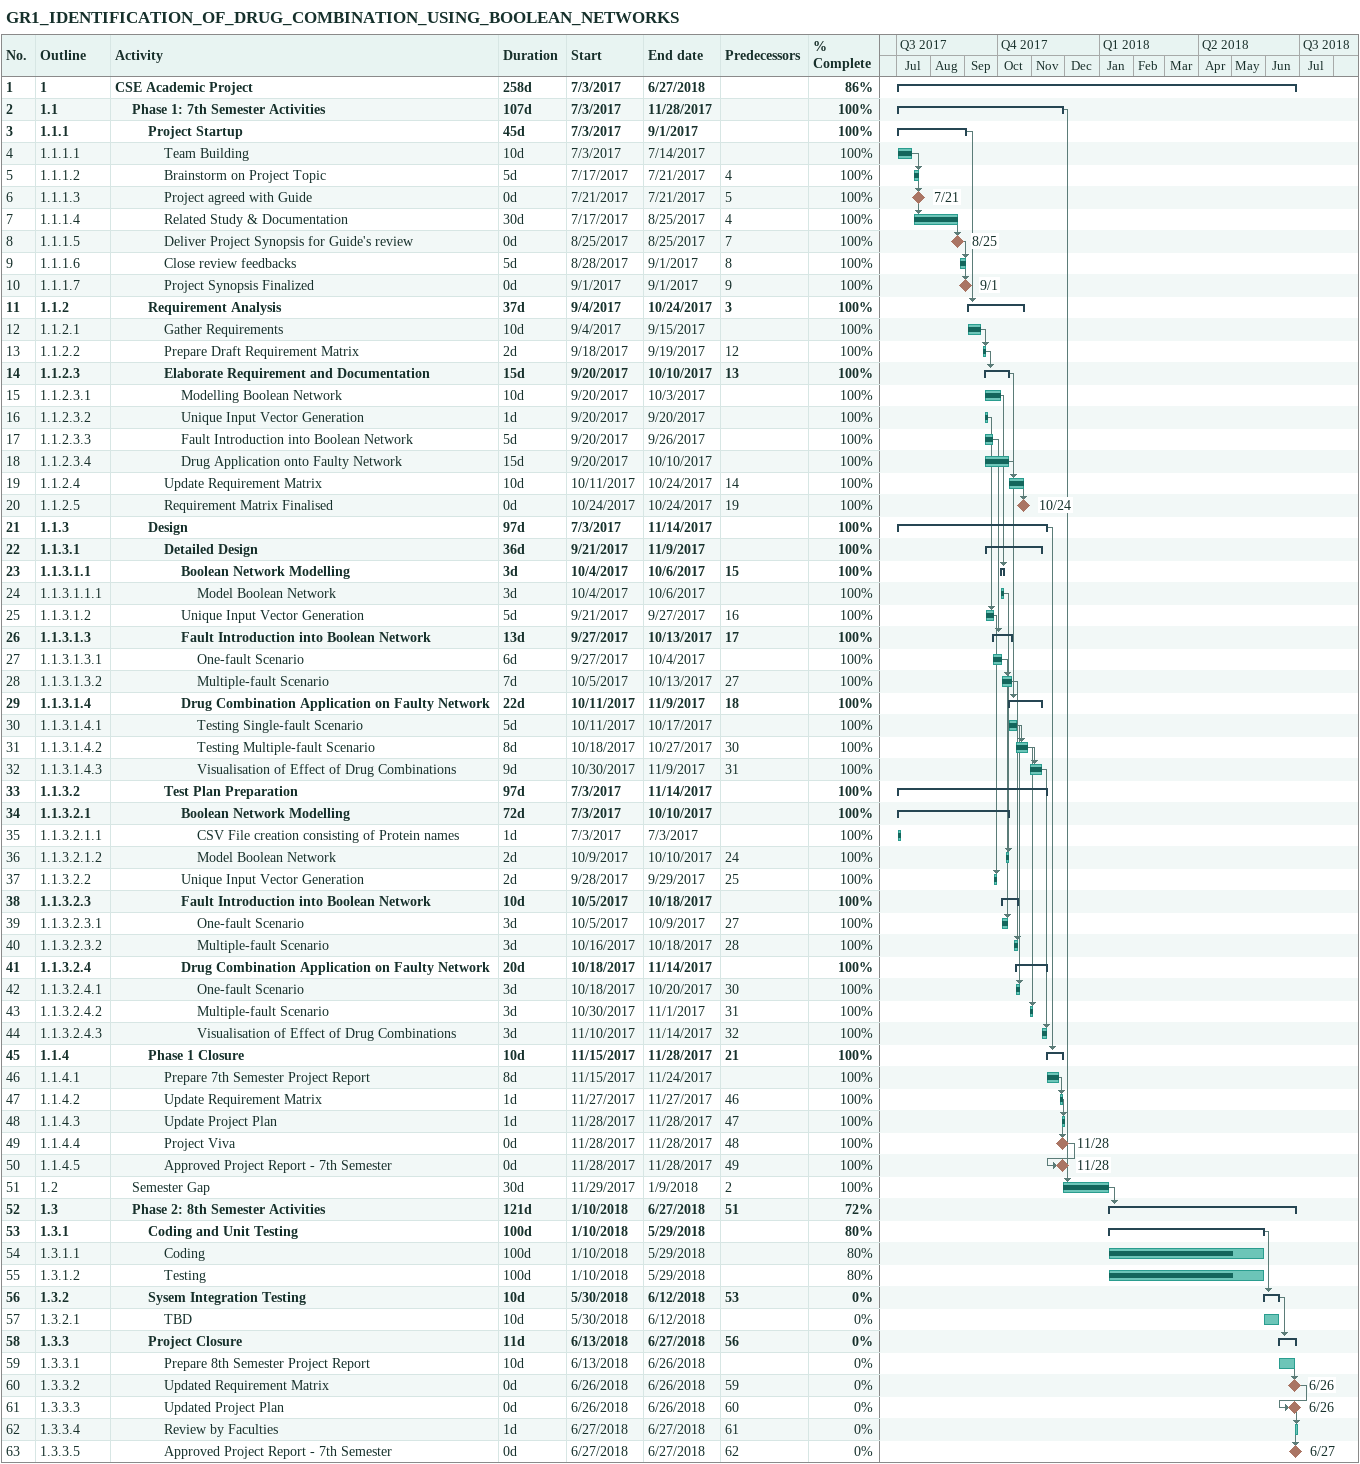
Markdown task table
GR1_IDENTIFICATION_OF_DRUG_COMBINATION_USING_BOOLEAN_NETWORKS

| ID | WBS | Task | Duration | Start | Finish | Predecessors | % complete |
|---|---|---|---|---|---|---|---|
| 1 | 1 | **CSE Academic Project** | 258d | 2017-07-03 | 2018-06-27 |  | 86 |
| 2 | 1.1 | **Phase 1: 7th Semester Activities** | 107d | 2017-07-03 | 2017-11-28 |  | 100 |
| 3 | 1.1.1 | **Project Startup** | 45d | 2017-07-03 | 2017-09-01 |  | 100 |
| 4 | 1.1.1.1 | Team Building | 10d | 2017-07-03 | 2017-07-14 |  | 100 |
| 5 | 1.1.1.2 | Brainstorm on Project Topic | 5d | 2017-07-17 | 2017-07-21 | 4 | 100 |
| 6 | 1.1.1.3 | Project agreed with Guide | 0d | 2017-07-21 | 2017-07-21 | 5 | 100 |
| 7 | 1.1.1.4 | Related Study & Documentation | 30d | 2017-07-17 | 2017-08-25 | 4 | 100 |
| 8 | 1.1.1.5 | Deliver Project Synopsis for Guide's review | 0d | 2017-08-25 | 2017-08-25 | 7 | 100 |
| 9 | 1.1.1.6 | Close review feedbacks | 5d | 2017-08-28 | 2017-09-01 | 8 | 100 |
| 10 | 1.1.1.7 | Project Synopsis Finalized | 0d | 2017-09-01 | 2017-09-01 | 9 | 100 |
| 11 | 1.1.2 | **Requirement Analysis** | 37d | 2017-09-04 | 2017-10-24 | 3 | 100 |
| 12 | 1.1.2.1 | Gather Requirements | 10d | 2017-09-04 | 2017-09-15 |  | 100 |
| 13 | 1.1.2.2 | Prepare Draft Requirement Matrix | 2d | 2017-09-18 | 2017-09-19 | 12 | 100 |
| 14 | 1.1.2.3 | **Elaborate Requirement and Documentation** | 15d | 2017-09-20 | 2017-10-10 | 13 | 100 |
| 15 | 1.1.2.3.1 | Modelling Boolean Network | 10d | 2017-09-20 | 2017-10-03 |  | 100 |
| 16 | 1.1.2.3.2 | Unique Input Vector Generation | 1d | 2017-09-20 | 2017-09-20 |  | 100 |
| 17 | 1.1.2.3.3 | Fault Introduction into Boolean Network | 5d | 2017-09-20 | 2017-09-26 |  | 100 |
| 18 | 1.1.2.3.4 | Drug Application onto Faulty Network | 15d | 2017-09-20 | 2017-10-10 |  | 100 |
| 19 | 1.1.2.4 | Update Requirement Matrix | 10d | 2017-10-11 | 2017-10-24 | 14 | 100 |
| 20 | 1.1.2.5 | Requirement Matrix Finalised | 0d | 2017-10-24 | 2017-10-24 | 19 | 100 |
| 21 | 1.1.3 | **Design** | 97d | 2017-07-03 | 2017-11-14 |  | 100 |
| 22 | 1.1.3.1 | **Detailed Design** | 36d | 2017-09-21 | 2017-11-09 |  | 100 |
| 23 | 1.1.3.1.1 | **Boolean Network Modelling** | 3d | 2017-10-04 | 2017-10-06 | 15 | 100 |
| 24 | 1.1.3.1.1.1 | Model Boolean Network | 3d | 2017-10-04 | 2017-10-06 |  | 100 |
| 25 | 1.1.3.1.2 | Unique Input Vector Generation | 5d | 2017-09-21 | 2017-09-27 | 16 | 100 |
| 26 | 1.1.3.1.3 | **Fault Introduction into Boolean Network** | 13d | 2017-09-27 | 2017-10-13 | 17 | 100 |
| 27 | 1.1.3.1.3.1 | One-fault Scenario | 6d | 2017-09-27 | 2017-10-04 |  | 100 |
| 28 | 1.1.3.1.3.2 | Multiple-fault Scenario | 7d | 2017-10-05 | 2017-10-13 | 27 | 100 |
| 29 | 1.1.3.1.4 | **Drug Combination Application on Faulty Network** | 22d | 2017-10-11 | 2017-11-09 | 18 | 100 |
| 30 | 1.1.3.1.4.1 | Testing Single-fault Scenario | 5d | 2017-10-11 | 2017-10-17 |  | 100 |
| 31 | 1.1.3.1.4.2 | Testing Multiple-fault Scenario | 8d | 2017-10-18 | 2017-10-27 | 30 | 100 |
| 32 | 1.1.3.1.4.3 | Visualisation of Effect of Drug Combinations | 9d | 2017-10-30 | 2017-11-09 | 31 | 100 |
| 33 | 1.1.3.2 | **Test Plan Preparation** | 97d | 2017-07-03 | 2017-11-14 |  | 100 |
| 34 | 1.1.3.2.1 | **Boolean Network Modelling** | 72d | 2017-07-03 | 2017-10-10 |  | 100 |
| 35 | 1.1.3.2.1.1 | CSV File creation consisting of Protein names | 1d | 2017-07-03 | 2017-07-03 |  | 100 |
| 36 | 1.1.3.2.1.2 | Model Boolean Network | 2d | 2017-10-09 | 2017-10-10 | 24 | 100 |
| 37 | 1.1.3.2.2 | Unique Input Vector Generation | 2d | 2017-09-28 | 2017-09-29 | 25 | 100 |
| 38 | 1.1.3.2.3 | **Fault Introduction into Boolean Network** | 10d | 2017-10-05 | 2017-10-18 |  | 100 |
| 39 | 1.1.3.2.3.1 | One-fault Scenario | 3d | 2017-10-05 | 2017-10-09 | 27 | 100 |
| 40 | 1.1.3.2.3.2 | Multiple-fault Scenario | 3d | 2017-10-16 | 2017-10-18 | 28 | 100 |
| 41 | 1.1.3.2.4 | **Drug Combination Application on Faulty Network** | 20d | 2017-10-18 | 2017-11-14 |  | 100 |
| 42 | 1.1.3.2.4.1 | One-fault Scenario | 3d | 2017-10-18 | 2017-10-20 | 30 | 100 |
| 43 | 1.1.3.2.4.2 | Multiple-fault Scenario | 3d | 2017-10-30 | 2017-11-01 | 31 | 100 |
| 44 | 1.1.3.2.4.3 | Visualisation of Effect of Drug Combinations | 3d | 2017-11-10 | 2017-11-14 | 32 | 100 |
| 45 | 1.1.4 | **Phase 1 Closure** | 10d | 2017-11-15 | 2017-11-28 | 21 | 100 |
| 46 | 1.1.4.1 | Prepare 7th Semester Project Report | 8d | 2017-11-15 | 2017-11-24 |  | 100 |
| 47 | 1.1.4.2 | Update Requirement Matrix | 1d | 2017-11-27 | 2017-11-27 | 46 | 100 |
| 48 | 1.1.4.3 | Update Project Plan | 1d | 2017-11-28 | 2017-11-28 | 47 | 100 |
| 49 | 1.1.4.4 | Project Viva | 0d | 2017-11-28 | 2017-11-28 | 48 | 100 |
| 50 | 1.1.4.5 | Approved Project Report - 7th Semester | 0d | 2017-11-28 | 2017-11-28 | 49 | 100 |
| 51 | 1.2 | Semester Gap | 30d | 2017-11-29 | 2018-01-09 | 2 | 100 |
| 52 | 1.3 | **Phase 2: 8th Semester Activities** | 121d | 2018-01-10 | 2018-06-27 | 51 | 72 |
| 53 | 1.3.1 | **Coding and Unit Testing** | 100d | 2018-01-10 | 2018-05-29 |  | 80 |
| 54 | 1.3.1.1 | Coding | 100d | 2018-01-10 | 2018-05-29 |  | 80 |
| 55 | 1.3.1.2 | Testing | 100d | 2018-01-10 | 2018-05-29 |  | 80 |
| 56 | 1.3.2 | **Sysem Integration Testing** | 10d | 2018-05-30 | 2018-06-12 | 53 | 0 |
| 57 | 1.3.2.1 | TBD | 10d | 2018-05-30 | 2018-06-12 |  | 0 |
| 58 | 1.3.3 | **Project Closure** | 11d | 2018-06-13 | 2018-06-27 | 56 | 0 |
| 59 | 1.3.3.1 | Prepare 8th Semester Project Report | 10d | 2018-06-13 | 2018-06-26 |  | 0 |
| 60 | 1.3.3.2 | Updated Requirement Matrix | 0d | 2018-06-26 | 2018-06-26 | 59 | 0 |
| 61 | 1.3.3.3 | Updated Project Plan | 0d | 2018-06-26 | 2018-06-26 | 60 | 0 |
| 62 | 1.3.3.4 | Review by Faculties | 1d | 2018-06-27 | 2018-06-27 | 61 | 0 |
| 63 | 1.3.3.5 | Approved Project Report - 7th Semester | 0d | 2018-06-27 | 2018-06-27 | 62 | 0 |
